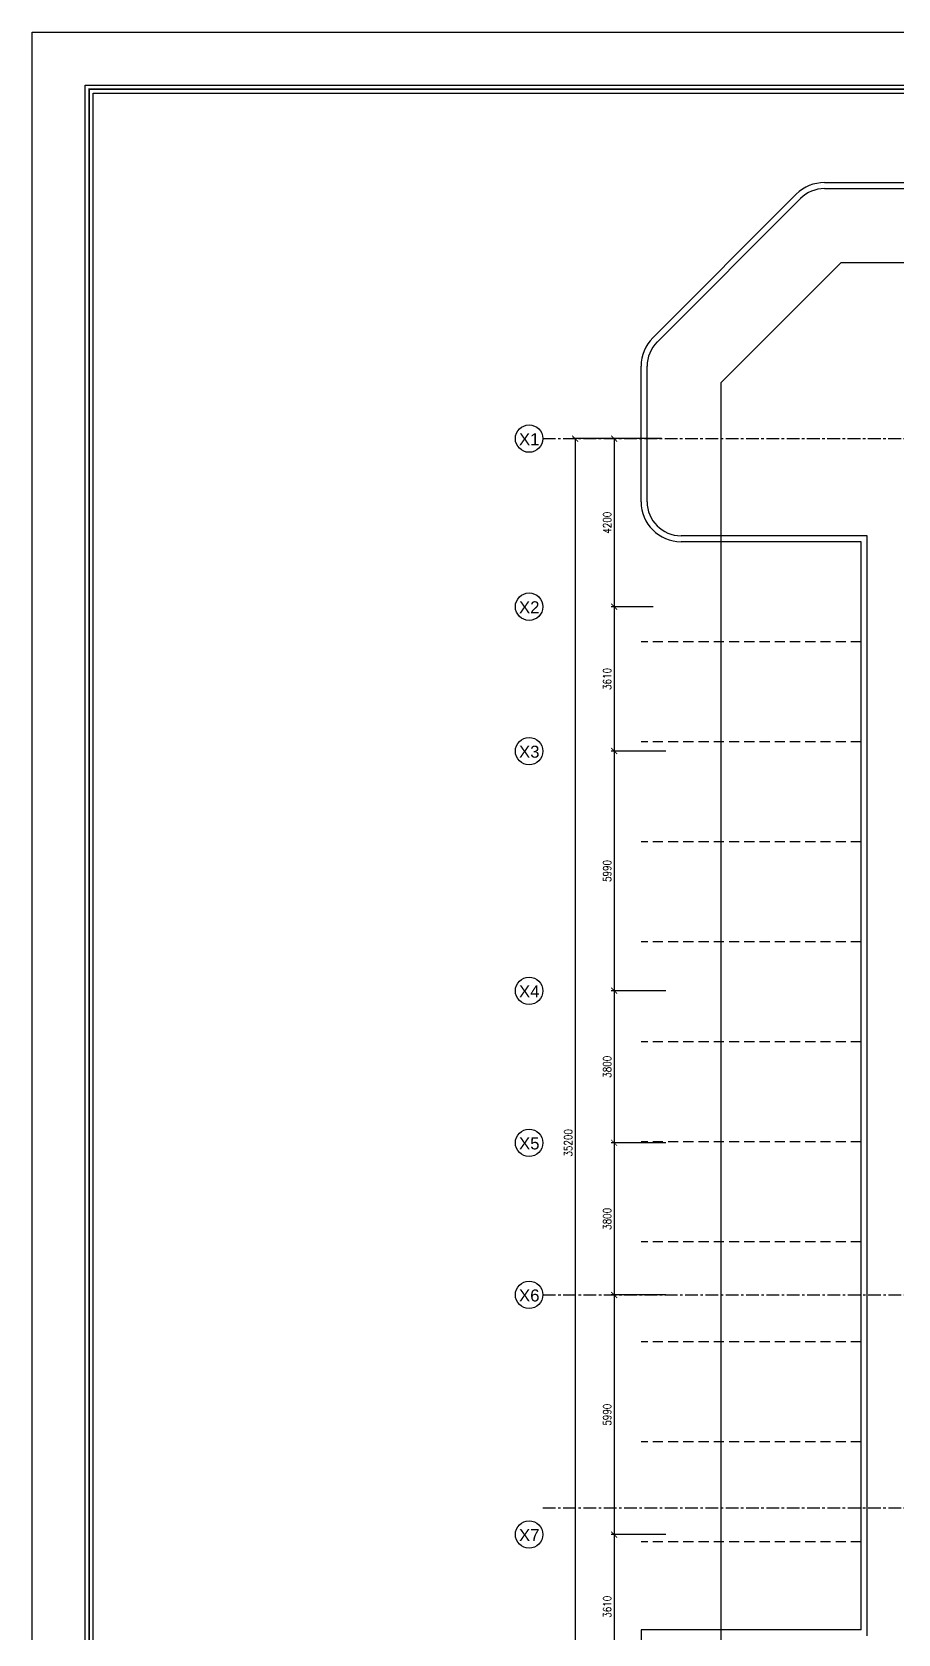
# Model space of a CAD drawing. Header units: millimetres. Extents: x -1288794 to 2153086, y -2701644 to -1428868.
# Drawn here: x 826837 to 848479, y -1503844 to -1463806 of the extents above; entities that cross this region are included whole.
import ezdxf
from ezdxf.enums import TextEntityAlignment as Align

# ---------------------------------------------------------------- set-up
doc = ezdxf.new("R2010")
doc.units = ezdxf.units.MM
doc.header["$LTSCALE"] = 100
doc.header["$PDMODE"] = 34
doc.linetypes.add('CENTER', pattern=[50.8, 31.75, -6.35, 6.35, -6.35])
doc.linetypes.add('DASHED', pattern=[19.05, 12.7, -6.35])
for name, color, linetype in [('A-ANNO-DIMS', 1, 'Continuous'), ('A-ANNO-SYMB', 33, 'Continuous'), ('A-ANNO-TEXT', 8, 'Continuous'), ('A-AREA', 8, 'CENTER'), ('A-GRID', 253, 'CENTER'), ('L-WALK', 8, 'Continuous'), ('LOGO LINE', 7, 'Continuous'), ('LOGO1LINE', 7, 'Continuous')]:
    doc.layers.add(name, color=color, linetype=linetype)
doc.styles.add('ROMANS', font='romans.shx', dxfattribs={"width": 0.8})
doc.styles.add('SANSSERIF', font='sas_____.pfb')
doc.dimstyles.new('100 of DIM2', dxfattribs={"dimscale": 0, "dimtxt": 200, "dimasz": 150, "dimexe": 75, "dimexo": 200, "dimgap": 75, "dimtad": 1, "dimdec": 0, "dimrnd": 5, "dimzin": 0, "dimdsep": 46, "dimtxsty": 'ROMANS', "dimblk": 'ARCHTICK', "dimcen": 100, "dimclrd": 94, "dimclre": 94, "dimclrt": 2, "dimadec": 0, "dimazin": 0, "dimtfac": 1, "dimtdec": 0, "dimtofl": 0, "dimtmove": 2, "dimatfit": 3, "dimldrblk": 'OPEN90', "dimfxl": 75, "dimtolj": 1, "dimtzin": 0, "dimarcsym": 0})

# ---------------------------------------------------------------- blocks, each defined once
blk = doc.blocks.new('_ArchTick')
at = {"color": 0, "linetype": 'ByBlock', "const_width": 0.15}
blk.add_lwpolyline([(-0.5, -0.5), (0.5, 0.5)], dxfattribs=at)
blk = doc.blocks.new('*D275')
at = {"layer": 'A-ANNO-DIMS', "color": 94, "lineweight": -2, "ltscale": 3, "transparency": 16777216}
for p, q in [((842569, -1473969), (840338, -1473969)), ((840413, -1473969), (840413, -1509169)), ((842569, -1509169), (840338, -1509169))]:
    blk.add_line(p, q, dxfattribs=at)
at = {"layer": 'Defpoints', "color": 0, "ltscale": 3, "transparency": 16777216}
for p in [(842769, -1473969), (840413, -1509169), (842769, -1509169)]:
    blk.add_point(p, dxfattribs=at)
at = {"layer": 'A-ANNO-DIMS', "color": 94, "lineweight": -2, "ltscale": 3, "transparency": 16777216, "xscale": 150, "yscale": 150, "zscale": 150}
for p, rotation in [((840413, -1473969), 90), ((840413, -1509169), 270)]:
    blk.add_blockref('_ArchTick', p, dxfattribs=dict(at, rotation=rotation))
at = {"layer": 'A-ANNO-DIMS', "color": 2, "ltscale": 3, "transparency": 16777216, "insert": (840238, -1491569), "char_height": 200, "attachment_point": 5, "rotation": 90, "style": 'ROMANS'}
blk.add_mtext('\\A1;35200', dxfattribs=at)
blk = doc.blocks.new('_Open90')
at = {"color": 0, "linetype": 'ByBlock', "lineweight": -2}
for p, q in [((0, 0), (-1, 0)), ((-0.5, 0.5), (0, 0)), ((0, 0), (-0.5, -0.5))]:
    blk.add_line(p, q, dxfattribs=at)
blk = doc.blocks.new('*D276')
at = {"layer": 'A-ANNO-DIMS', "color": 94, "lineweight": -2, "ltscale": 3, "transparency": 16777216}
for p, q in [((842363, -1473969), (841311, -1473969)), ((841386, -1473969), (841386, -1478169)), ((842363, -1478169), (841311, -1478169))]:
    blk.add_line(p, q, dxfattribs=at)
at = {"layer": 'Defpoints', "color": 0, "ltscale": 3, "transparency": 16777216}
for p in [(842563, -1473969), (841386, -1478169), (842563, -1478169)]:
    blk.add_point(p, dxfattribs=at)
at = {"layer": 'A-ANNO-DIMS', "color": 94, "lineweight": -2, "ltscale": 3, "transparency": 16777216, "xscale": 150, "yscale": 150, "zscale": 150}
for p, rotation in [((841386, -1473969), 90), ((841386, -1478169), 270)]:
    blk.add_blockref('_ArchTick', p, dxfattribs=dict(at, rotation=rotation))
at = {"layer": 'A-ANNO-DIMS', "color": 2, "ltscale": 3, "transparency": 16777216, "insert": (841211, -1476069), "char_height": 200, "attachment_point": 5, "rotation": 90, "style": 'ROMANS'}
blk.add_mtext('\\A1;4200', dxfattribs=at)
blk = doc.blocks.new('*D277')
at = {"layer": 'A-ANNO-DIMS', "color": 94, "lineweight": -2, "ltscale": 3, "transparency": 16777216}
for p, q in [((842363, -1478169), (841311, -1478169)), ((841386, -1478169), (841386, -1481779)), ((842677, -1481779), (841311, -1481779))]:
    blk.add_line(p, q, dxfattribs=at)
at = {"layer": 'Defpoints', "color": 0, "ltscale": 3, "transparency": 16777216}
for p in [(842563, -1478169), (841386, -1481779), (842877, -1481779)]:
    blk.add_point(p, dxfattribs=at)
at = {"layer": 'A-ANNO-DIMS', "color": 94, "lineweight": -2, "ltscale": 3, "transparency": 16777216, "xscale": 150, "yscale": 150, "zscale": 150}
for p, rotation in [((841386, -1478169), 90), ((841386, -1481779), 270)]:
    blk.add_blockref('_ArchTick', p, dxfattribs=dict(at, rotation=rotation))
at = {"layer": 'A-ANNO-DIMS', "color": 2, "ltscale": 3, "transparency": 16777216, "insert": (841211, -1479974), "char_height": 200, "attachment_point": 5, "rotation": 90, "style": 'ROMANS'}
blk.add_mtext('\\A1;3610', dxfattribs=at)
blk = doc.blocks.new('*D278')
at = {"layer": 'A-ANNO-DIMS', "color": 94, "lineweight": -2, "ltscale": 3, "transparency": 16777216}
for p, q in [((842677, -1481779), (841311, -1481779)), ((841386, -1481779), (841386, -1487769)), ((842677, -1487769), (841311, -1487769))]:
    blk.add_line(p, q, dxfattribs=at)
at = {"layer": 'Defpoints', "color": 0, "ltscale": 3, "transparency": 16777216}
for p in [(842877, -1481779), (841386, -1487769), (842877, -1487769)]:
    blk.add_point(p, dxfattribs=at)
at = {"layer": 'A-ANNO-DIMS', "color": 94, "lineweight": -2, "ltscale": 3, "transparency": 16777216, "xscale": 150, "yscale": 150, "zscale": 150}
for p, rotation in [((841386, -1481779), 90), ((841386, -1487769), 270)]:
    blk.add_blockref('_ArchTick', p, dxfattribs=dict(at, rotation=rotation))
at = {"layer": 'A-ANNO-DIMS', "color": 2, "ltscale": 3, "transparency": 16777216, "insert": (841211, -1484774), "char_height": 200, "attachment_point": 5, "rotation": 90, "style": 'ROMANS'}
blk.add_mtext('\\A1;5990', dxfattribs=at)
blk = doc.blocks.new('*D279')
at = {"layer": 'A-ANNO-DIMS', "color": 94, "lineweight": -2, "ltscale": 3, "transparency": 16777216}
for p, q in [((842677, -1487769), (841311, -1487769)), ((841386, -1487769), (841386, -1491569)), ((842677, -1491569), (841311, -1491569))]:
    blk.add_line(p, q, dxfattribs=at)
at = {"layer": 'Defpoints', "color": 0, "ltscale": 3, "transparency": 16777216}
for p in [(842877, -1487769), (841386, -1491569), (842877, -1491569)]:
    blk.add_point(p, dxfattribs=at)
at = {"layer": 'A-ANNO-DIMS', "color": 94, "lineweight": -2, "ltscale": 3, "transparency": 16777216, "xscale": 150, "yscale": 150, "zscale": 150}
for p, rotation in [((841386, -1487769), 90), ((841386, -1491569), 270)]:
    blk.add_blockref('_ArchTick', p, dxfattribs=dict(at, rotation=rotation))
at = {"layer": 'A-ANNO-DIMS', "color": 2, "ltscale": 3, "transparency": 16777216, "insert": (841211, -1489669), "char_height": 200, "attachment_point": 5, "rotation": 90, "style": 'ROMANS'}
blk.add_mtext('\\A1;3800', dxfattribs=at)
blk = doc.blocks.new('*D280')
at = {"layer": 'A-ANNO-DIMS', "color": 94, "lineweight": -2, "ltscale": 3, "transparency": 16777216}
for p, q in [((842677, -1491569), (841311, -1491569)), ((841386, -1491569), (841386, -1495369)), ((842677, -1495369), (841311, -1495369))]:
    blk.add_line(p, q, dxfattribs=at)
at = {"layer": 'Defpoints', "color": 0, "ltscale": 3, "transparency": 16777216}
for p in [(842877, -1491569), (841386, -1495369), (842877, -1495369)]:
    blk.add_point(p, dxfattribs=at)
at = {"layer": 'A-ANNO-DIMS', "color": 94, "lineweight": -2, "ltscale": 3, "transparency": 16777216, "xscale": 150, "yscale": 150, "zscale": 150}
for p, rotation in [((841386, -1491569), 90), ((841386, -1495369), 270)]:
    blk.add_blockref('_ArchTick', p, dxfattribs=dict(at, rotation=rotation))
at = {"layer": 'A-ANNO-DIMS', "color": 2, "ltscale": 3, "transparency": 16777216, "insert": (841211, -1493469), "char_height": 200, "attachment_point": 5, "rotation": 90, "style": 'ROMANS'}
blk.add_mtext('\\A1;3800', dxfattribs=at)
blk = doc.blocks.new('*D281')
at = {"layer": 'A-ANNO-DIMS', "color": 94, "lineweight": -2, "ltscale": 3, "transparency": 16777216}
for p, q in [((842677, -1495369), (841311, -1495369)), ((841386, -1495369), (841386, -1501359)), ((842677, -1501359), (841311, -1501359))]:
    blk.add_line(p, q, dxfattribs=at)
at = {"layer": 'Defpoints', "color": 0, "ltscale": 3, "transparency": 16777216}
for p in [(842877, -1495369), (841386, -1501359), (842877, -1501359)]:
    blk.add_point(p, dxfattribs=at)
at = {"layer": 'A-ANNO-DIMS', "color": 94, "lineweight": -2, "ltscale": 3, "transparency": 16777216, "xscale": 150, "yscale": 150, "zscale": 150}
for p, rotation in [((841386, -1495369), 90), ((841386, -1501359), 270)]:
    blk.add_blockref('_ArchTick', p, dxfattribs=dict(at, rotation=rotation))
at = {"layer": 'A-ANNO-DIMS', "color": 2, "ltscale": 3, "transparency": 16777216, "insert": (841211, -1498364), "char_height": 200, "attachment_point": 5, "rotation": 90, "style": 'ROMANS'}
blk.add_mtext('\\A1;5990', dxfattribs=at)
blk = doc.blocks.new('*D282')
at = {"layer": 'A-ANNO-DIMS', "color": 94, "lineweight": -2, "ltscale": 3, "transparency": 16777216}
for p, q in [((842677, -1501359), (841311, -1501359)), ((841386, -1501359), (841386, -1504969)), ((842677, -1504969), (841311, -1504969))]:
    blk.add_line(p, q, dxfattribs=at)
at = {"layer": 'Defpoints', "color": 0, "ltscale": 3, "transparency": 16777216}
for p in [(842877, -1501359), (841386, -1504969), (842877, -1504969)]:
    blk.add_point(p, dxfattribs=at)
at = {"layer": 'A-ANNO-DIMS', "color": 94, "lineweight": -2, "ltscale": 3, "transparency": 16777216, "xscale": 150, "yscale": 150, "zscale": 150}
for p, rotation in [((841386, -1501359), 90), ((841386, -1504969), 270)]:
    blk.add_blockref('_ArchTick', p, dxfattribs=dict(at, rotation=rotation))
at = {"layer": 'A-ANNO-DIMS', "color": 2, "ltscale": 3, "transparency": 16777216, "insert": (841211, -1503164), "char_height": 200, "attachment_point": 5, "rotation": 90, "style": 'ROMANS'}
blk.add_mtext('\\A1;3610', dxfattribs=at)

msp = doc.modelspace()

# ---------------------------------------------------------------- linework, layer by layer
at = {"layer": 'A-ANNO-SYMB', "ltscale": 3}
for centre in [(839259.3, -1473968.6), (839259.3, -1478168.6), (839259.3, -1481778.6), (839259.3, -1487768.6), (839259.3, -1491568.6), (839259.3, -1495368.6), (839259.3, -1501358.6)]:
    msp.add_circle(centre, 342.2, dxfattribs=at)
at = {"layer": 'A-AREA', "ltscale": 15}
for p, q in [((844058.7, -1472568.6), (847058.7, -1469568.6)), ((847058.7, -1469568.6), (879158.7, -1469568.6)), ((844058.7, -1512568.6), (844058.7, -1472568.6))]:
    msp.add_line(p, q, dxfattribs=at)
at = {"layer": 'A-GRID', "ltscale": 0.1}
for p, q in [((839601.5, -1473968.6), (883141.1, -1473968.6)), ((839605.3, -1495368.6), (883144.9, -1495368.6)), ((839602.9, -1500687.6), (883142.5, -1500687.6))]:
    msp.add_line(p, q, dxfattribs=at)
at = {"layer": 'L-WALK', "ltscale": 15}
for p, q in [((846644.5, -1467568.6), (849058.7, -1467568.6)), ((846644.5, -1467718.6), (849058.7, -1467718.6)), ((842351.6, -1471447.3), (845937.4, -1467861.5)), ((842457.6, -1471553.4), (846043.4, -1467967.6)), ((842058.7, -1475544.7), (842058.7, -1472154.4)), ((842208.7, -1475544.7), (842208.7, -1472154.4)), ((847558.7, -1503743.6), (847558.7, -1476544.7)), ((847708.7, -1503893.6), (847708.7, -1476394.7)), ((842058.7, -1503743.6), (842058.7, -1504243.6))]:
    msp.add_line(p, q, dxfattribs=at)
at = {"layer": 'L-WALK', "ltscale": 3}
for p, q in [((847708.7, -1476394.7), (843058.7, -1476394.7)), ((847558.7, -1476544.7), (843058.7, -1476544.7)), ((847558.7, -1503743.6), (842058.7, -1503743.6))]:
    msp.add_line(p, q, dxfattribs=at)
at = {"layer": 'L-WALK', "linetype": 'DASHED', "ltscale": 0.2}
for p, q in [((847558.7, -1479044.7), (842058.7, -1479044.7)), ((847558.7, -1481544.7), (842058.7, -1481544.7)), ((847558.7, -1484044.7), (842058.7, -1484044.7)), ((847558.7, -1486544.7), (842058.7, -1486544.7)), ((847558.7, -1489044.7), (842058.7, -1489044.7)), ((847558.7, -1491544.7), (842058.7, -1491544.7)), ((847558.7, -1494044.7), (842058.7, -1494044.7)), ((847558.7, -1496544.7), (842058.7, -1496544.7)), ((847558.7, -1499044.7), (842058.7, -1499044.7)), ((847558.7, -1501544.7), (842058.7, -1501544.7))]:
    msp.add_line(p, q, dxfattribs=at)
at = {"layer": 'L-WALK', "ltscale": 15}
for centre, radius, start, end in [((846644.5, -1468568.6), 1000, 90, 135), ((846644.5, -1468568.6), 850, 90, 135), ((843058.7, -1472154.4), 1000, 135, 180), ((843058.7, -1472154.4), 850, 135, 180)]:
    msp.add_arc(centre, radius, start, end, dxfattribs=at)
at = {"layer": 'L-WALK', "ltscale": 3}
for radius in [1000, 850]:
    msp.add_arc((843058.7, -1475544.7), radius, 180, 270, dxfattribs=at)
at = {"layer": 'LOGO LINE'}
msp.add_lwpolyline([(905594.9, -1519493.9), (826836.8, -1519493.9), (826836.8, -1463806.4), (905594.9, -1463806.4)], close=True, dxfattribs=at)
at = {"layer": 'LOGO1LINE'}
for points in [[(904269, -1518168), (828162.7, -1518168), (828162.7, -1465132.3), (904269, -1465132.3)], [(893960.3, -1517969.1), (828361.6, -1517969.1), (828361.6, -1465331.1), (893960.3, -1465331.1)]]:
    msp.add_lwpolyline(points, close=True, dxfattribs=at)
at = {"layer": 'LOGO1LINE', "const_width": 39.8}
msp.add_lwpolyline([(904169.5, -1518068.5), (828262.2, -1518068.5), (828262.2, -1465231.7), (904169.5, -1465231.7)], close=True, dxfattribs=at)

# ---------------------------------------------------------------- texts
at = {"layer": 'A-ANNO-TEXT', "style": 'SANSSERIF'}
for s, p in [('X1', (839263.9, -1474133.2)), ('X2', (839263.9, -1478333.2)), ('X3', (839263.9, -1481943.2)), ('X4', (839263.9, -1487933.2)), ('X5', (839263.9, -1491733.2)), ('X6', (839263.9, -1495533.2)), ('X7', (839263.9, -1501523.2))]:
    msp.add_text(s, height=300, dxfattribs=at).set_placement(p, align=Align.CENTER)

# ---------------------------------------------------------------- dimensions: what is measured, and where the dimension line sits
at = {"layer": 'A-ANNO-DIMS', "ltscale": 3}
for base, p1, p2, picture, middle in [((840413.5, -1509168.6), (842768.6, -1473968.6), (842768.6, -1509168.6), '*D275', (840238.5, -1491568.6)), ((841385.9, -1478168.6), (842563.5, -1473968.6), (842563.5, -1478168.6), '*D276', (841210.9, -1476068.6)), ((841385.9, -1481778.6), (842563.5, -1478168.6), (842877.5, -1481778.6), '*D277', (841210.9, -1479973.6)), ((841385.9, -1487768.6), (842877.5, -1481778.6), (842877.5, -1487768.6), '*D278', (841210.9, -1484773.6)), ((841385.9, -1491568.6), (842877.5, -1487768.6), (842877.5, -1491568.6), '*D279', (841210.9, -1489668.6)), ((841385.9, -1495368.6), (842877.5, -1491568.6), (842877.5, -1495368.6), '*D280', (841210.9, -1493468.6)), ((841385.9, -1501358.6), (842877.5, -1495368.6), (842877.5, -1501358.6), '*D281', (841210.9, -1498363.6)), ((841385.9, -1504968.6), (842877.5, -1501358.6), (842877.5, -1504968.6), '*D282', (841210.9, -1503163.6))]:
    dim = msp.add_linear_dim(base=base, p1=p1, p2=p2, angle=90, dimstyle='100 of DIM2', override={"dimscale": 1}, dxfattribs=at)
    dim.commit()
    dim.dimension.update_dxf_attribs({"geometry": picture, "text_midpoint": middle})

doc.saveas('drawing.dxf')
